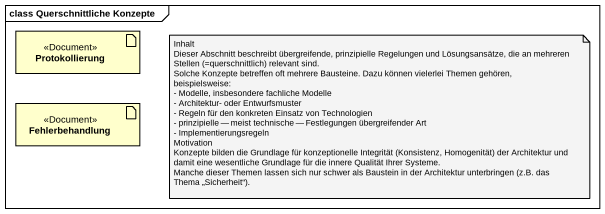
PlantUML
@startuml
mainframe class Querschnittliche Konzepte
artifact Protokollierung <<Document>>
artifact Fehlerbehandlung <<Document>>
note as N1
  Inhalt
  Dieser Abschnitt beschreibt übergreifende, prinzipielle Regelungen und Lösungsansätze, die an mehreren Stellen (=querschnittlich) relevant sind.
  Solche Konzepte betreffen oft mehrere Bausteine. Dazu können vielerlei Themen gehören, beispielsweise:
  - Modelle, insbesondere fachliche Modelle
  - Architektur- oder Entwurfsmuster
  - Regeln für den konkreten Einsatz von Technologien
  - prinzipielle — meist technische — Festlegungen übergreifender Art
  - Implementierungsregeln
  Motivation
  Konzepte bilden die Grundlage für konzeptionelle Integrität (Konsistenz, Homogenität) der Architektur und damit eine wesentliche Grundlage für die innere Qualität Ihrer Systeme.
  Manche dieser Themen lassen sich nur schwer als Baustein in der Architektur unterbringen (z.B. das Thema „Sicherheit“).
end note
@enduml
